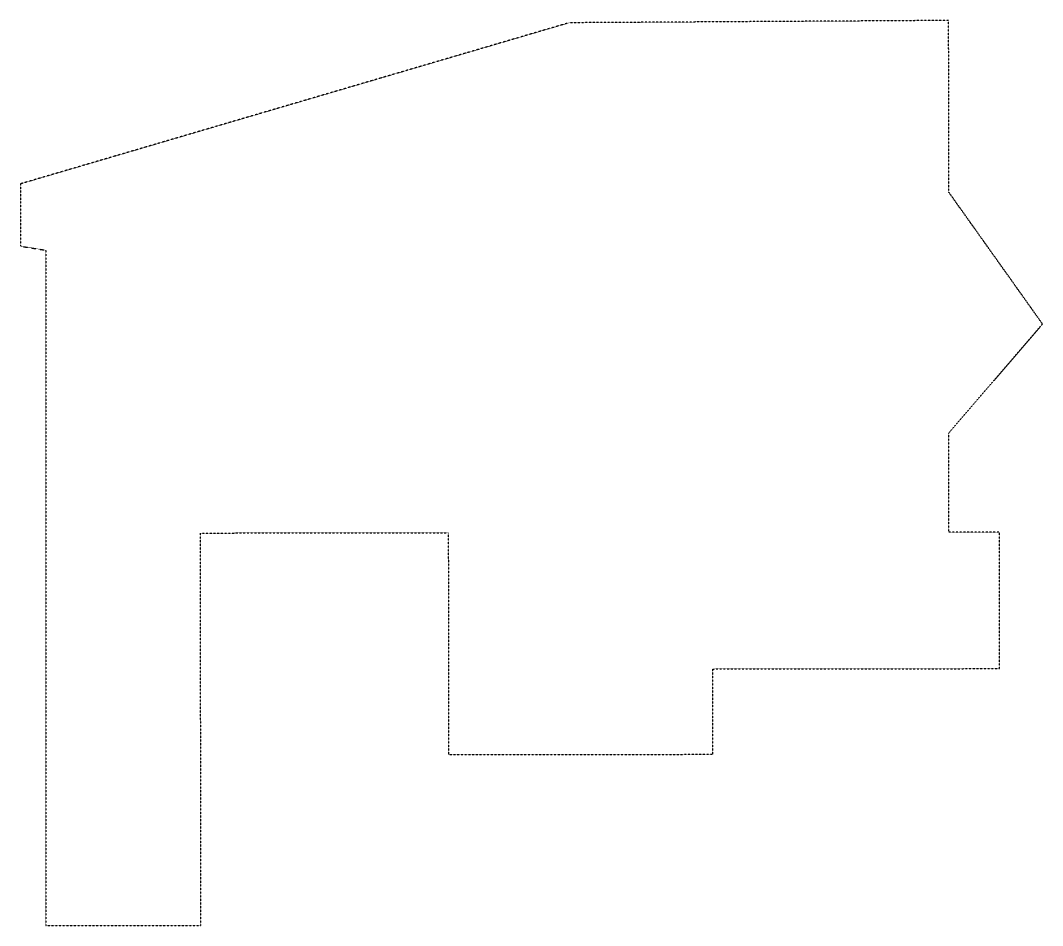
# Model space of a CAD drawing. Header units: millimetres. Extents: x 1705 to 4103, y -15 to 2107.
import ezdxf

# ---------------------------------------------------------------- set-up
doc = ezdxf.new("R2010")
doc.units = ezdxf.units.MM
doc.linetypes.add('HIDDEN2', pattern=[0.1875, 0.125, -0.0625])
doc.layers.add('牆', color=7, linetype='Continuous', lineweight=30)

msp = doc.modelspace()

# ---------------------------------------------------------------- linework, layer by layer
at = {"layer": '牆', "linetype": 'HIDDEN2', "ltscale": 0.2}
msp.add_lwpolyline([(4103.3, 1395.3), (3883.5, 1704.1), (3882.9, 2107.1), (2992.7, 2101.7), (1705.1, 1723.9), (1705.3, 1577.8), (1764.5, 1568.4), (1764.5, -15.1), (2128.2, -15.1), (2127.8, 905.2), (2709, 905.9), (2709.7, 385.6), (3329.6, 386.4), (3329.4, 586.4), (4002.4, 587.3), (4002, 907.3), (3883.3, 907.1), (3883, 1139.2), (4103.3, 1395.3)], close=True, dxfattribs=at)

doc.saveas('drawing.dxf')
